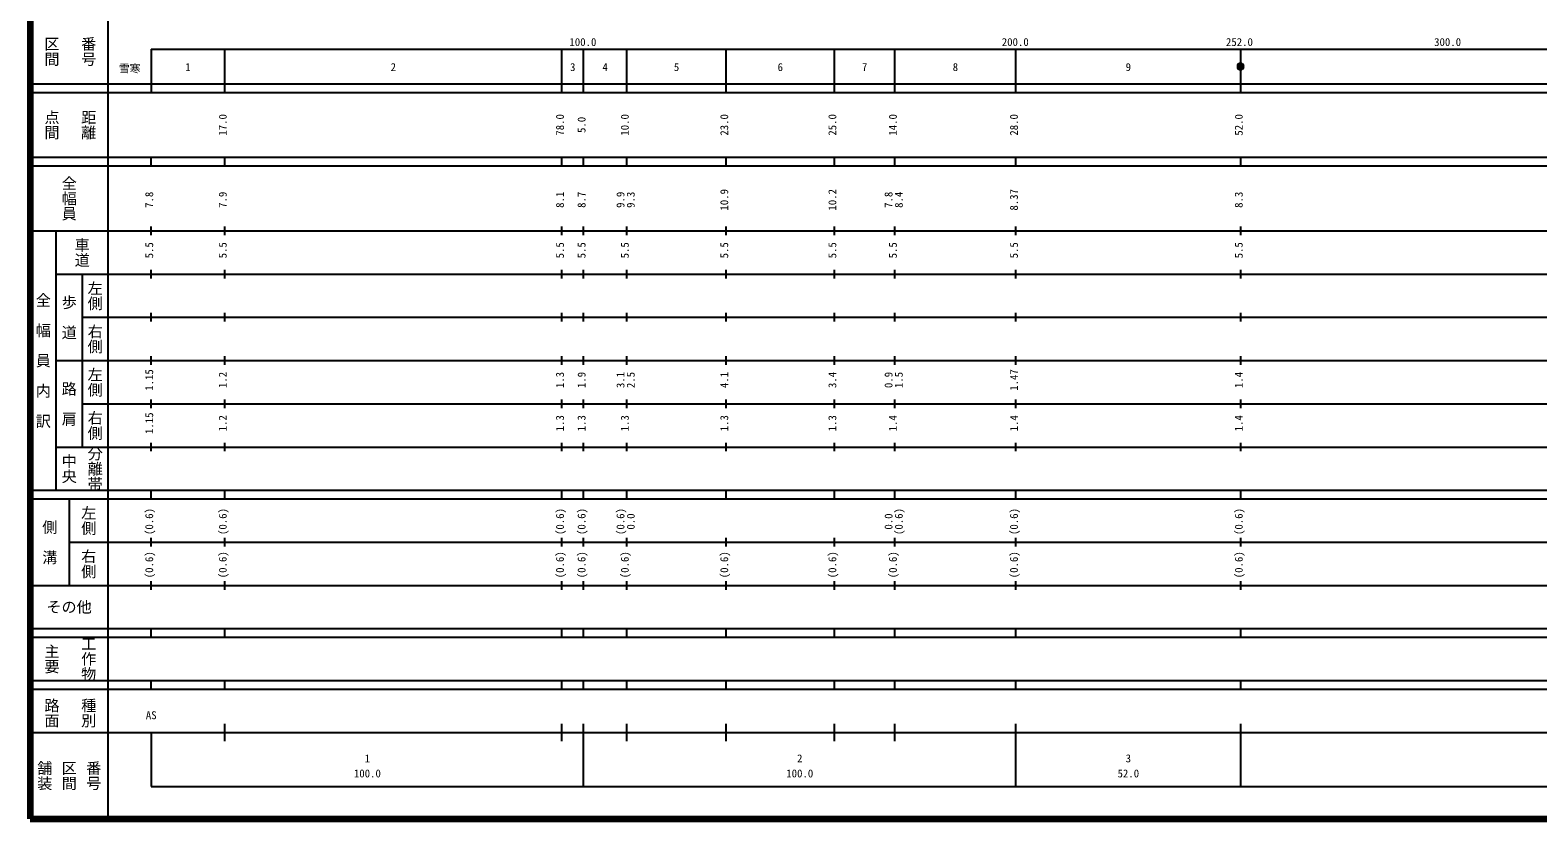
# Model space of a CAD drawing. Units: millimetres on the paper, enlarged 1000 times. Extents: x 40000 to 680000, y 20000 to 380000.
# Drawn here: x 40000 to 388715, y 20000 to 202409 of the extents above; entities that cross this region are included whole.
import ezdxf
from ezdxf.enums import TextEntityAlignment as Align

# ---------------------------------------------------------------- set-up
doc = ezdxf.new("R2010")
doc.units = ezdxf.units.MM
doc.header["$LTSCALE"] = 1000
doc.layers.add('M-TTL', color=2, linetype='Continuous', lineweight=140)
doc.layers.add('M-TTL-BAND', color=7, linetype='Continuous', lineweight=25)
doc.styles.add('@ＭＳ ゴシック', font='')
doc.styles.add('ＭＳ ゴシック', font='')
doc.styles.get('@ＭＳ ゴシック').set_extended_font_data('@MS Gothic')
doc.styles.get('ＭＳ ゴシック').set_extended_font_data('MS Gothic')

msp = doc.modelspace()

# ---------------------------------------------------------------- hatches: boundary and pattern name
at = {"layer": 'M-TTL-BAND'}
msp.add_hatch(color=256, dxfattribs=at).paths.add_polyline_path([(320714, 194000, 1), (319214, 194000, 1)])

# ---------------------------------------------------------------- linework, layer by layer
at = {"layer": 'M-TTL'}
for p, q in [((40000, 380000), (40000, 20000)), ((40000, 20000), (680000, 20000))]:
    msp.add_line(p, q, dxfattribs=at)
at = {"layer": 'M-TTL-BAND'}
for p, q in [((58000, 370000), (58000, 20000)), ((68000, 198000), (579000, 198000)), ((68000, 198000), (68000, 188000)), ((85000, 188000), (85000, 198000)), ((163000, 188000), (163000, 198000)), ((168000, 188000), (168000, 198000)), ((178000, 188000), (178000, 198000)), ((201000, 188000), (201000, 198000)), ((226000, 188000), (226000, 198000)), ((240000, 188000), (240000, 198000)), ((268000, 188000), (268000, 198000)), ((320000, 188000), (320000, 198000)), ((40000, 190000), (579000, 190000)), ((40000, 188000), (579000, 188000)), ((40000, 173000), (579000, 173000)), ((40000, 171000), (579000, 171000)), ((68000, 171000), (68000, 173000)), ((85000, 171000), (85000, 173000)), ((163000, 171000), (163000, 173000)), ((168000, 171000), (168000, 173000)), ((178000, 171000), (178000, 173000)), ((201000, 171000), (201000, 173000)), ((226000, 171000), (226000, 173000)), ((240000, 171000), (240000, 173000)), ((268000, 171000), (268000, 173000)), ((320000, 171000), (320000, 173000)), ((68000, 155000), (68000, 157000)), ((85000, 155000), (85000, 157000)), ((163000, 155000), (163000, 157000)), ((168000, 155000), (168000, 157000)), ((178000, 155000), (178000, 157000)), ((201000, 155000), (201000, 157000)), ((226000, 155000), (226000, 157000)), ((240000, 155000), (240000, 157000)), ((268000, 155000), (268000, 157000)), ((320000, 155000), (320000, 157000)), ((40000, 156000), (579000, 156000)), ((46000, 96000), (46000, 156000)), ((68000, 145000), (68000, 147000)), ((85000, 145000), (85000, 147000)), ((163000, 145000), (163000, 147000)), ((168000, 145000), (168000, 147000)), ((178000, 145000), (178000, 147000)), ((201000, 145000), (201000, 147000)), ((226000, 145000), (226000, 147000)), ((240000, 145000), (240000, 147000)), ((268000, 145000), (268000, 147000)), ((320000, 145000), (320000, 147000)), ((46000, 146000), (579000, 146000)), ((52000, 146000), (52000, 106000)), ((52000, 136000), (579000, 136000)), ((68000, 135000), (68000, 137000)), ((85000, 135000), (85000, 137000)), ((163000, 135000), (163000, 137000)), ((168000, 135000), (168000, 137000)), ((178000, 135000), (178000, 137000)), ((201000, 135000), (201000, 137000)), ((226000, 135000), (226000, 137000)), ((240000, 135000), (240000, 137000)), ((268000, 135000), (268000, 137000)), ((320000, 135000), (320000, 137000)), ((46000, 126000), (579000, 126000)), ((68000, 125000), (68000, 127000)), ((85000, 125000), (85000, 127000)), ((163000, 125000), (163000, 127000)), ((168000, 125000), (168000, 127000)), ((178000, 125000), (178000, 127000)), ((201000, 125000), (201000, 127000)), ((226000, 125000), (226000, 127000)), ((240000, 125000), (240000, 127000)), ((268000, 125000), (268000, 127000)), ((320000, 125000), (320000, 127000)), ((52000, 116000), (579000, 116000)), ((68000, 115000), (68000, 117000)), ((85000, 115000), (85000, 117000)), ((163000, 115000), (163000, 117000)), ((168000, 115000), (168000, 117000)), ((178000, 115000), (178000, 117000)), ((201000, 115000), (201000, 117000)), ((226000, 115000), (226000, 117000)), ((240000, 115000), (240000, 117000)), ((268000, 115000), (268000, 117000)), ((320000, 115000), (320000, 117000)), ((46000, 106000), (579000, 106000)), ((68000, 105000), (68000, 107000)), ((85000, 105000), (85000, 107000)), ((163000, 105000), (163000, 107000)), ((168000, 105000), (168000, 107000)), ((178000, 105000), (178000, 107000)), ((201000, 105000), (201000, 107000)), ((226000, 105000), (226000, 107000)), ((240000, 105000), (240000, 107000)), ((268000, 105000), (268000, 107000)), ((320000, 105000), (320000, 107000)), ((40000, 96000), (579000, 96000)), ((68000, 94000), (68000, 96000)), ((85000, 94000), (85000, 96000)), ((163000, 94000), (163000, 96000)), ((168000, 94000), (168000, 96000)), ((178000, 94000), (178000, 96000)), ((201000, 94000), (201000, 96000)), ((226000, 94000), (226000, 96000)), ((240000, 94000), (240000, 96000)), ((268000, 94000), (268000, 96000)), ((320000, 94000), (320000, 96000)), ((40000, 94000), (579000, 94000)), ((49000, 94000), (49000, 74000)), ((49000, 84000), (579000, 84000)), ((68000, 83000), (68000, 85000)), ((85000, 83000), (85000, 85000)), ((163000, 83000), (163000, 85000)), ((168000, 83000), (168000, 85000)), ((178000, 83000), (178000, 85000)), ((201000, 83000), (201000, 85000)), ((226000, 83000), (226000, 85000)), ((240000, 83000), (240000, 85000)), ((268000, 83000), (268000, 85000)), ((320000, 83000), (320000, 85000)), ((40000, 74000), (579000, 74000)), ((68000, 73000), (68000, 75000)), ((85000, 73000), (85000, 75000)), ((163000, 73000), (163000, 75000)), ((168000, 73000), (168000, 75000)), ((178000, 73000), (178000, 75000)), ((201000, 73000), (201000, 75000)), ((226000, 73000), (226000, 75000)), ((240000, 73000), (240000, 75000)), ((268000, 73000), (268000, 75000)), ((320000, 73000), (320000, 75000)), ((40000, 64000), (579000, 64000)), ((68000, 62000), (68000, 64000)), ((85000, 62000), (85000, 64000)), ((163000, 62000), (163000, 64000)), ((168000, 62000), (168000, 64000)), ((178000, 62000), (178000, 64000)), ((201000, 62000), (201000, 64000)), ((226000, 62000), (226000, 64000)), ((240000, 62000), (240000, 64000)), ((268000, 62000), (268000, 64000)), ((320000, 62000), (320000, 64000)), ((40000, 62000), (579000, 62000)), ((40000, 52000), (579000, 52000)), ((40000, 50000), (579000, 50000)), ((68000, 50000), (68000, 52000)), ((85000, 50000), (85000, 52000)), ((163000, 50000), (163000, 52000)), ((168000, 50000), (168000, 52000)), ((178000, 50000), (178000, 52000)), ((201000, 50000), (201000, 52000)), ((226000, 50000), (226000, 52000)), ((240000, 50000), (240000, 52000)), ((268000, 50000), (268000, 52000)), ((320000, 50000), (320000, 52000)), ((85000, 38000), (85000, 42000)), ((163000, 38000), (163000, 42000)), ((168000, 27500), (168000, 42000)), ((178000, 38000), (178000, 42000)), ((201000, 38000), (201000, 42000)), ((226000, 38000), (226000, 42000)), ((240000, 38000), (240000, 42000)), ((268000, 27500), (268000, 42000)), ((320000, 27500), (320000, 42000)), ((40000, 40000), (579000, 40000)), ((68000, 40000), (68000, 27500)), ((68000, 27500), (579000, 27500))]:
    msp.add_line(p, q, dxfattribs=at)
msp.add_lwpolyline([(320714, 194000, 1), (319214, 194000, 1)], format="xyb", close=True, dxfattribs=at)

# ---------------------------------------------------------------- texts
at = {"layer": 'M-TTL-BAND', "style": '@ＭＳ ゴシック'}
for s, p in [('区間', (45000, 197500)), ('番号', (53500, 197500)), ('点間', (45000, 180500)), ('距離', (53500, 180500)), ('全幅員', (49000, 163500)), ('車道', (52000, 151000)), ('左側', (55000, 141000)), ('全\u3000幅\u3000員\u3000内\u3000訳', (43000, 126000)), ('歩\u3000道', (49000, 136000)), ('右側', (55000, 131000)), ('左側', (55000, 121000)), ('路\u3000肩', (49000, 116000)), ('右側', (55000, 111000)), ('分離帯', (55000, 101000)), ('中央', (49000, 101000)), ('左側', (53500, 89000)), ('側\u3000溝', (44500, 84000)), ('右側', (53500, 79000)), ('主要', (45000, 57000)), ('工作物', (53500, 57000)), ('路面', (45000, 44500)), ('種別', (53500, 44500)), ('舗装', (43333, 30000)), ('区間', (49000, 30000)), ('番号', (54667, 30000))]:
    msp.add_text(s, height=2566, rotation=270, dxfattribs=at).set_placement(p, align=Align.MIDDLE_CENTER)
at = {"layer": 'M-TTL-BAND', "style": 'ＭＳ ゴシック'}
for s, p in [('100.0', (167844, 198195)), ('200.0', (267844, 198195)), ('252.0', (319695, 198195)), ('300.0', (367844, 198195)), ('雪寒', (63017, 192075)), ('1', (76500, 192405)), ('2', (124000, 192405)), ('3', (165500, 192405)), ('4', (173000, 192405)), ('5', (189500, 192405)), ('6', (213500, 192405)), ('7', (233000, 192405)), ('8', (254000, 192405)), ('9', (294000, 192405)), ('AS', (68000, 42500)), ('2', (218000, 32523)), ('3', (294000, 32523)), ('100.0', (118000, 29033)), ('1', (118000, 32523)), ('100.0', (218000, 29033)), ('52.0', (294000, 29033))]:
    msp.add_text(s, height=1833, dxfattribs=at).set_placement(p, align=Align.BOTTOM_CENTER)
for s, p in [('17.0', (86000, 180500)), ('78.0', (164000, 180500)), ('5.0', (169000, 180500)), ('10.0', (179000, 180500)), ('23.0', (202000, 180500)), ('25.0', (227000, 180500)), ('14.0', (241000, 180500)), ('28.0', (269000, 180500)), ('52.0', (321000, 180500)), ('7.8', (69000, 163174)), ('7.9', (86000, 163174)), ('8.1', (164000, 163174)), ('8.7', (169000, 163174)), ('9.9', (178000, 163174)), ('9.3', (180370, 163174)), ('10.9', (202000, 163174)), ('10.2', (227000, 163174)), ('7.8', (240000, 163174)), ('8.4', (242370, 163174)), ('8.37', (269000, 163174)), ('8.3', (321000, 163174)), ('5.5', (69000, 151500)), ('5.5', (86000, 151500)), ('5.5', (164000, 151500)), ('5.5', (169000, 151500)), ('5.5', (179000, 151500)), ('5.5', (202000, 151500)), ('5.5', (227000, 151500)), ('5.5', (241000, 151500)), ('5.5', (269000, 151500)), ('5.5', (321000, 151500)), ('1.15', (69000, 121500)), ('1.2', (86000, 121500)), ('1.3', (164000, 121500)), ('1.9', (169000, 121500)), ('3.1', (178000, 121500)), ('2.5', (180370, 121500)), ('4.1', (202000, 121500)), ('3.4', (227000, 121500)), ('0.9', (240000, 121500)), ('1.5', (242370, 121500)), ('1.47', (269000, 121500)), ('1.4', (321000, 121500)), ('1.15', (69000, 111500)), ('1.2', (86000, 111500)), ('1.3', (164000, 111500)), ('1.3', (169000, 111500)), ('1.3', (179000, 111500)), ('1.3', (202000, 111500)), ('1.3', (227000, 111500)), ('1.4', (241000, 111500)), ('1.4', (269000, 111500)), ('1.4', (321000, 111500)), ('(0.6)', (69000, 88764)), ('(0.6)', (86000, 88764)), ('(0.6)', (164000, 88764)), ('(0.6)', (169000, 88764)), ('(0.6)', (178000, 88764)), ('(0.6)', (242370, 88764)), ('(0.6)', (269000, 88764)), ('(0.6)', (321000, 88764)), ('0.0', (180370, 88764)), ('0.0', (240000, 88764)), ('(0.6)', (69000, 78764)), ('(0.6)', (86000, 78764)), ('(0.6)', (164000, 78764)), ('(0.6)', (169000, 78764)), ('(0.6)', (179000, 78764)), ('(0.6)', (202000, 78764)), ('(0.6)', (227000, 78764)), ('(0.6)', (241000, 78764)), ('(0.6)', (269000, 78764)), ('(0.6)', (321000, 78764))]:
    msp.add_text(s, height=1833, rotation=90, dxfattribs=at).set_placement(p, align=Align.BOTTOM_CENTER)
msp.add_text('その他', height=2566, dxfattribs=at).set_placement((49000, 69000), align=Align.MIDDLE_CENTER)

doc.saveas('drawing.dxf')
